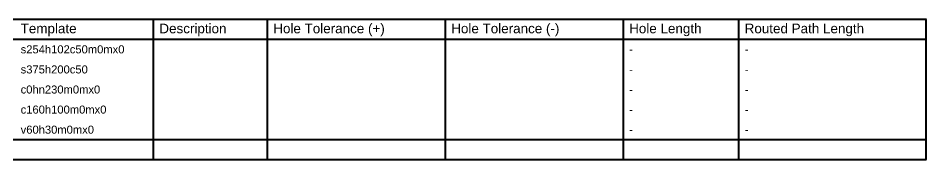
# Model space of a CAD drawing. Header units: inches. Extents: x -3 to 331, y -3 to 61.
# Drawn here: x 157.7 to 330.7, y 34.4 to 61.5 of the extents above; entities that cross this region are included whole.
import ezdxf

# ---------------------------------------------------------------- set-up
doc = ezdxf.new("R2010")
doc.units = ezdxf.units.IN
doc.layers.add('Drill Drawing', color=1, linetype='Continuous')
doc.styles.add('Arial', font='', dxfattribs={"height": 0.2})
doc.styles.get('Arial').set_extended_font_data('Arial')

msp = doc.modelspace()

# ---------------------------------------------------------------- linework, layer by layer
at = {"layer": 'Drill Drawing'}
for points in [[(-2.12, 61.28, 0.381, 0.381, 0), (330.48, 61.28, 0.381, 0.381, 0)], [(183.43, 34.61, 0.381, 0.381, 0), (183.43, 61.28, 0.381, 0.381, 0)], [(205.11, 34.61, 0.381, 0.381, 0), (205.11, 61.28, 0.381, 0.381, 0)], [(238.99, 34.61, 0.381, 0.381, 0), (238.99, 61.28, 0.381, 0.381, 0)], [(272.86, 34.61, 0.381, 0.381, 0), (272.86, 61.28, 0.381, 0.381, 0)], [(294.85, 34.61, 0.381, 0.381, 0), (294.85, 61.28, 0.381, 0.381, 0)], [(330.48, 34.61, 0.381, 0.381, 0), (330.48, 61.28, 0.381, 0.381, 0)], [(-2.12, 57.47, 0.381, 0.381, 0), (330.48, 57.47, 0.381, 0.381, 0)], [(-2.12, 38.42, 0.381, 0.381, 0), (330.48, 38.42, 0.381, 0.381, 0)], [(-2.12, 34.61, 0.381, 0.381, 0), (330.48, 34.61, 0.381, 0.381, 0)]]:
    msp.add_lwpolyline(points, format="xyseb", dxfattribs=at)
for points in [[(183.33, 61.28, 0.191, 0.191, 1), (183.52, 61.28, 0.191, 0.191, 1)], [(205.02, 61.28, 0.191, 0.191, 1), (205.21, 61.28, 0.191, 0.191, 1)], [(238.89, 61.28, 0.191, 0.191, 1), (239.08, 61.28, 0.191, 0.191, 1)], [(272.76, 61.28, 0.191, 0.191, 1), (272.95, 61.28, 0.191, 0.191, 1)], [(294.75, 61.28, 0.191, 0.191, 1), (294.94, 61.28, 0.191, 0.191, 1)], [(330.38, 61.28, 0.191, 0.191, 1), (330.57, 61.28, 0.191, 0.191, 1)], [(330.38, 61.28, 0.191, 0.191, 1), (330.57, 61.28, 0.191, 0.191, 1)], [(330.38, 57.47, 0.191, 0.191, 1), (330.57, 57.47, 0.191, 0.191, 1)], [(330.38, 38.42, 0.191, 0.191, 1), (330.57, 38.42, 0.191, 0.191, 1)], [(183.33, 34.61, 0.191, 0.191, 1), (183.52, 34.61, 0.191, 0.191, 1)], [(205.02, 34.61, 0.191, 0.191, 1), (205.21, 34.61, 0.191, 0.191, 1)], [(238.89, 34.61, 0.191, 0.191, 1), (239.08, 34.61, 0.191, 0.191, 1)], [(272.76, 34.61, 0.191, 0.191, 1), (272.95, 34.61, 0.191, 0.191, 1)], [(294.75, 34.61, 0.191, 0.191, 1), (294.94, 34.61, 0.191, 0.191, 1)], [(330.38, 34.61, 0.191, 0.191, 1), (330.57, 34.61, 0.191, 0.191, 1)], [(330.38, 34.61, 0.191, 0.191, 1), (330.57, 34.61, 0.191, 0.191, 1)]]:
    msp.add_lwpolyline(points, format="xyseb", close=True, dxfattribs=at)

# ---------------------------------------------------------------- texts
at = {"layer": 'Drill Drawing', "style": 'Arial'}
for s, height, p in [('Template', 1.829, (158.16, 58.61)), ('Description', 1.8288, (184.57, 58.61)), ('Hole Tolerance (+)', 1.8288, (206.25, 58.61)), ('Hole Tolerance (-)', 1.8288, (240.13, 58.61)), ('Hole Length', 1.8288, (274, 58.61)), ('Routed Path Length', 1.8288, (295.99, 58.61)), ('s254h102c50m0mx0', 1.524, (158.16, 54.8)), ('-', 1.52, (274, 54.8)), ('-', 1.52, (295.99, 54.8)), ('s375h200c50', 1.524, (158.16, 50.99)), ('-', 1.52, (274, 50.99)), ('-', 1.52, (295.99, 50.99)), ('c0hn230m0mx0', 1.524, (158.16, 47.18)), ('-', 1.52, (274, 47.18)), ('-', 1.52, (295.99, 47.18)), ('c160h100m0mx0', 1.524, (158.16, 43.37)), ('-', 1.52, (274, 43.37)), ('-', 1.52, (295.99, 43.37)), ('v60h30m0mx0', 1.524, (158.16, 39.56)), ('-', 1.52, (274, 39.56)), ('-', 1.52, (295.99, 39.56))]:
    msp.add_text(s, height=height, dxfattribs=at).set_placement(p)

doc.saveas('drawing.dxf')
